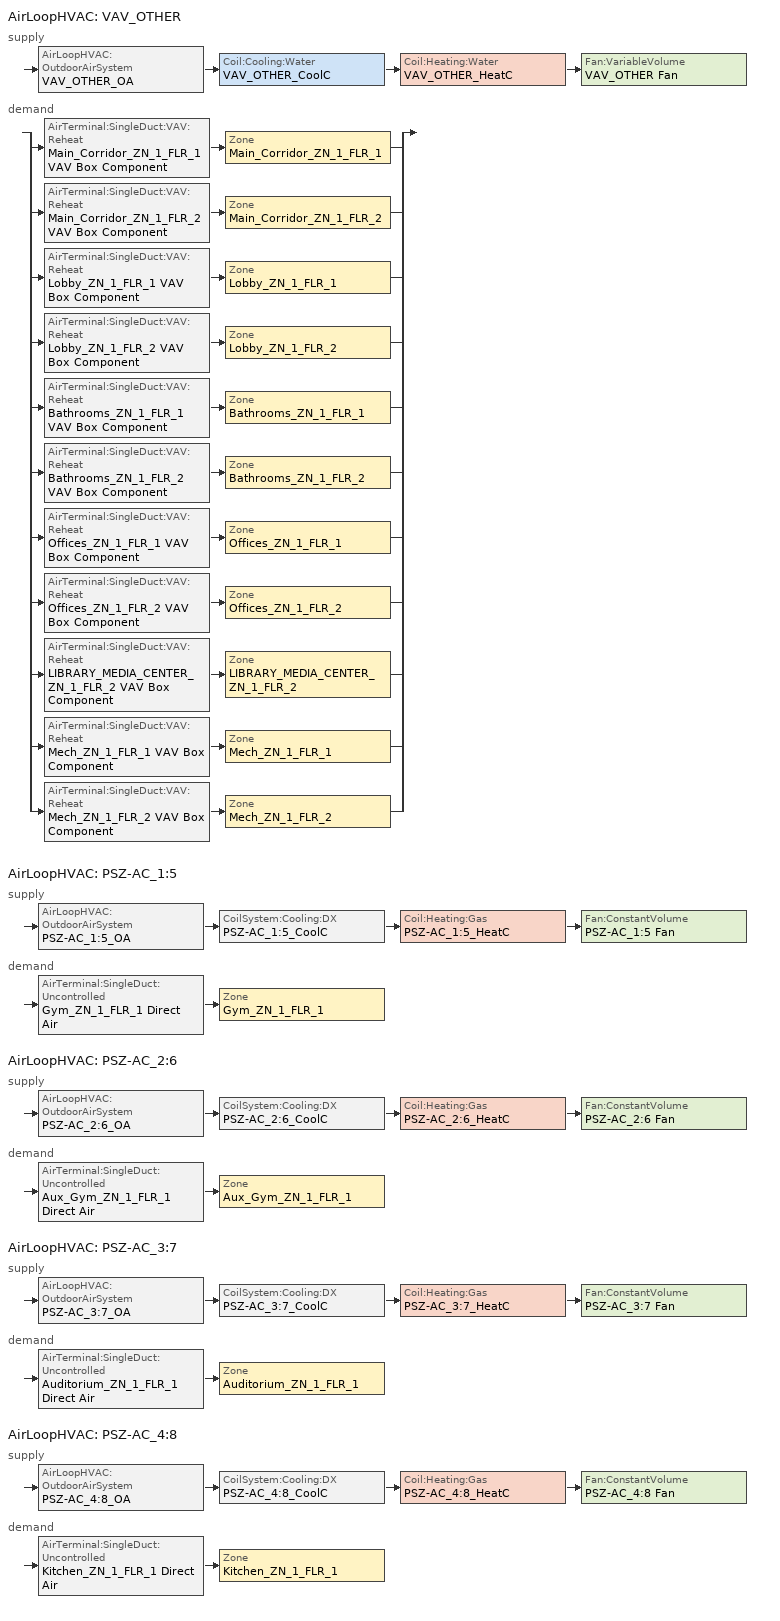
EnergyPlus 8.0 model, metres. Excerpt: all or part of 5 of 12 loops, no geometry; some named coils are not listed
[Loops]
AirLoopHVAC 'VAV_OTHER'
 supply: AirLoopHVAC:OutdoorAirSystem 'VAV_OTHER_OA' > Coil:Cooling:Water 'VAV_OTHER_CoolC' > Coil:Heating:Water 'VAV_OTHER_HeatC' > Fan:VariableVolume 'VAV_OTHER Fan'
 demand: split
  | AirTerminal:SingleDuct:VAV:Reheat 'Main_Corridor_ZN_1_FLR_1 VAV Box Component' > Zone 'Main_Corridor_ZN_1_FLR_1'
  | AirTerminal:SingleDuct:VAV:Reheat 'Main_Corridor_ZN_1_FLR_2 VAV Box Component' > Zone 'Main_Corridor_ZN_1_FLR_2'
  | AirTerminal:SingleDuct:VAV:Reheat 'Lobby_ZN_1_FLR_1 VAV Box Component' > Zone 'Lobby_ZN_1_FLR_1'
  | AirTerminal:SingleDuct:VAV:Reheat 'Lobby_ZN_1_FLR_2 VAV Box Component' > Zone 'Lobby_ZN_1_FLR_2'
  | AirTerminal:SingleDuct:VAV:Reheat 'Bathrooms_ZN_1_FLR_1 VAV Box Component' > Zone 'Bathrooms_ZN_1_FLR_1'
  | AirTerminal:SingleDuct:VAV:Reheat 'Bathrooms_ZN_1_FLR_2 VAV Box Component' > Zone 'Bathrooms_ZN_1_FLR_2'
  | AirTerminal:SingleDuct:VAV:Reheat 'Offices_ZN_1_FLR_1 VAV Box Component' > Zone 'Offices_ZN_1_FLR_1'
  | AirTerminal:SingleDuct:VAV:Reheat 'Offices_ZN_1_FLR_2 VAV Box Component' > Zone 'Offices_ZN_1_FLR_2'
  | AirTerminal:SingleDuct:VAV:Reheat 'LIBRARY_MEDIA_CENTER_ZN_1_FLR_2 VAV Box Component' > Zone 'LIBRARY_MEDIA_CENTER_ZN_1_FLR_2'
  | AirTerminal:SingleDuct:VAV:Reheat 'Mech_ZN_1_FLR_1 VAV Box Component' > Zone 'Mech_ZN_1_FLR_1'
  | AirTerminal:SingleDuct:VAV:Reheat 'Mech_ZN_1_FLR_2 VAV Box Component' > Zone 'Mech_ZN_1_FLR_2'
AirLoopHVAC 'PSZ-AC_1:5'
 supply: AirLoopHVAC:OutdoorAirSystem 'PSZ-AC_1:5_OA' > CoilSystem:Cooling:DX 'PSZ-AC_1:5_CoolC' > Coil:Heating:Gas 'PSZ-AC_1:5_HeatC' > Fan:ConstantVolume 'PSZ-AC_1:5 Fan'
 demand: AirTerminal:SingleDuct:Uncontrolled 'Gym_ZN_1_FLR_1 Direct Air' > Zone 'Gym_ZN_1_FLR_1'
AirLoopHVAC 'PSZ-AC_2:6'
 supply: AirLoopHVAC:OutdoorAirSystem 'PSZ-AC_2:6_OA' > CoilSystem:Cooling:DX 'PSZ-AC_2:6_CoolC' > Coil:Heating:Gas 'PSZ-AC_2:6_HeatC' > Fan:ConstantVolume 'PSZ-AC_2:6 Fan'
 demand: AirTerminal:SingleDuct:Uncontrolled 'Aux_Gym_ZN_1_FLR_1 Direct Air' > Zone 'Aux_Gym_ZN_1_FLR_1'
AirLoopHVAC 'PSZ-AC_3:7'
 supply: AirLoopHVAC:OutdoorAirSystem 'PSZ-AC_3:7_OA' > CoilSystem:Cooling:DX 'PSZ-AC_3:7_CoolC' > Coil:Heating:Gas 'PSZ-AC_3:7_HeatC' > Fan:ConstantVolume 'PSZ-AC_3:7 Fan'
 demand: AirTerminal:SingleDuct:Uncontrolled 'Auditorium_ZN_1_FLR_1 Direct Air' > Zone 'Auditorium_ZN_1_FLR_1'
AirLoopHVAC 'PSZ-AC_4:8'
 supply: AirLoopHVAC:OutdoorAirSystem 'PSZ-AC_4:8_OA' > CoilSystem:Cooling:DX 'PSZ-AC_4:8_CoolC' > Coil:Heating:Gas 'PSZ-AC_4:8_HeatC' > Fan:ConstantVolume 'PSZ-AC_4:8 Fan'
 demand: AirTerminal:SingleDuct:Uncontrolled 'Kitchen_ZN_1_FLR_1 Direct Air' > Zone 'Kitchen_ZN_1_FLR_1'
[Sizing:Zone] Zone Cooling Design Supply Air Temperature Input Method=SupplyAirTemperature; Zone Cooling Design Supply Air Temperature {C}=12.8; Zone Heating Design Supply Air Temperature Input Method=SupplyAirTemperature; Zone Heating Design Supply Air Temperature {C}=40; Zone Cooling Design Supply Air Humidity Ratio {kg-H2O/kg-air}=0.0085; Zone Heating Design Supply Air Humidity Ratio {kg-H2O/kg-air}=0.008; Zone Heating Sizing Factor=0; Zone Cooling Sizing Factor=0; Cooling Design Air Flow Method=DesignDay; Cooling Design Air Flow Rate {m3/s}=0; Cooling Minimum Air Flow {m3/s}=0; Cooling Minimum Air Flow Fraction=0; Heating Design Air Flow Method=DesignDay; Heating Design Air Flow Rate {m3/s}=0
Name | Design Specification Outdoor Air Object
Main_Corridor_ZN_1_FLR_1 | SZ DSOA Main_Corridor_ZN_1_FLR_1
Main_Corridor_ZN_1_FLR_2 | SZ DSOA Main_Corridor_ZN_1_FLR_2
Lobby_ZN_1_FLR_1 | SZ DSOA Lobby_ZN_1_FLR_1
Lobby_ZN_1_FLR_2 | SZ DSOA Lobby_ZN_1_FLR_2
Bathrooms_ZN_1_FLR_1 | SZ DSOA Bathrooms_ZN_1_FLR_1
Bathrooms_ZN_1_FLR_2 | SZ DSOA Bathrooms_ZN_1_FLR_2
Offices_ZN_1_FLR_1 | SZ DSOA Offices_ZN_1_FLR_1
Offices_ZN_1_FLR_2 | SZ DSOA Offices_ZN_1_FLR_2
Gym_ZN_1_FLR_1 | SZ DSOA Gym_ZN_1_FLR_1
Aux_Gym_ZN_1_FLR_1 | SZ DSOA Aux_Gym_ZN_1_FLR_1
Auditorium_ZN_1_FLR_1 | SZ DSOA Auditorium_ZN_1_FLR_1
Kitchen_ZN_1_FLR_1 | SZ DSOA Kitchen_ZN_1_FLR_1
LIBRARY_MEDIA_CENTER_ZN_1_FLR_2 | SZ DSOA LIBRARY_MEDIA_CENTER_ZN_1_FLR_2
Mech_ZN_1_FLR_1 | SZ DSOA Mech_ZN_1_FLR_1
Mech_ZN_1_FLR_2 | SZ DSOA Mech_ZN_1_FLR_2
[DesignSpecification:OutdoorAir]
SZ DSOA Main_Corridor_ZN_1_FLR_1; SZ DSOA Main_Corridor_ZN_1_FLR_2; SZ DSOA Lobby_ZN_1_FLR_1; SZ DSOA Lobby_ZN_1_FLR_2: Outdoor Air Method=Flow/Area; Outdoor Air Flow per Zone Floor Area {m3/s-m2}=0.000304781
SZ DSOA Bathrooms_ZN_1_FLR_1; SZ DSOA Bathrooms_ZN_1_FLR_2: Outdoor Air Method=Flow/zone; Outdoor Air Flow per Zone {m3/s}=0.283
SZ DSOA Offices_ZN_1_FLR_1; SZ DSOA Offices_ZN_1_FLR_2: Outdoor Air Method=Flow/Area; Outdoor Air Flow per Zone Floor Area {m3/s-m2}=0.000431773
SZ DSOA Gym_ZN_1_FLR_1; SZ DSOA Aux_Gym_ZN_1_FLR_1: Outdoor Air Method=Flow/Area; Outdoor Air Flow per Zone Floor Area {m3/s-m2}=0.00152391
SZ DSOA Auditorium_ZN_1_FLR_1: Outdoor Air Method=Flow/Area; Outdoor Air Flow per Zone Floor Area {m3/s-m2}=0.00411454
SZ DSOA Kitchen_ZN_1_FLR_1: Outdoor Air Method=Flow/Zone; Outdoor Air Flow per Zone {m3/s} 6000 cfm=2.831685
SZ DSOA LIBRARY_MEDIA_CENTER_ZN_1_FLR_2: Outdoor Air Method=Flow/Area; Outdoor Air Flow per Zone Floor Area {m3/s-m2}=0.000863546
SZ DSOA Mech_ZN_1_FLR_1; SZ DSOA Mech_ZN_1_FLR_2: Outdoor Air Method=Flow/Area; Outdoor Air Flow per Zone Floor Area {m3/s-m2}=0
CM DSOA Auditorium_ZN_1_FLR_1: Outdoor Air Flow per Zone Floor Area {m3/s-m2}=0.000304781; Zone Outdoor Air Method=Sum; Outdoor Air Flow per Person {m3/s-person}=0.0023596
Design_Spec_OA_Corridor; Design_Spec_OA_Lobby: Outdoor Air Flow per Zone Floor Area {m3/s-m2}=0.000304781; Zone Outdoor Air Method=Sum; Outdoor Air Flow per Person {m3/s-person}=1e-08
Design_Spec_OA_0: Zone Outdoor Air Method=Sum; Outdoor Air Flow per Person {m3/s-person}=1e-08
Design_Spec_OA_Office: Outdoor Air Flow per Zone Floor Area {m3/s-m2}=0.000431773; Zone Outdoor Air Method=Sum; Outdoor Air Flow per Person {m3/s-person}=1e-08
Design_Spec_OA_Library: Outdoor Air Flow per Zone Floor Area {m3/s-m2}=0.000863546; Zone Outdoor Air Method=Sum; Outdoor Air Flow per Person {m3/s-person}=1e-08
[Fan:ZoneExhaust] Fan Efficiency=0.16; Pressure Rise {Pa}=125
Name | Availability Schedule | Maximum Flow Rate {m3/s}
Kitchen_ZN_1_FLR_1 Exhaust Fan | Kitchen_Exhaust_SCH | 2.831685
Bathrooms_ZN_1_FLR_1 Exhaust Fan; Bathrooms_ZN_1_FLR_2 Exhaust Fan | Hours_of_operation | 0.283
[Sizing:System] Type of Load to Size On=Sensible; Preheat Design Temperature {C}=7; Preheat Design Humidity Ratio {kgWater/kgDryAir}=0.008; Precool Design Temperature {C}=12.8; Precool Design Humidity Ratio {kgWater/kgDryAir}=0.008; Central Cooling Design Supply Air Temperature {C}=12.8; Sizing Option=Coincident; 100% Outdoor Air in Cooling=No; 100% Outdoor Air in Heating=No; Central Cooling Design Supply Air Humidity Ratio {kg-H2O/kg-Air}=0.0085; Central Heating Design Supply Air Humidity Ratio {kgWater/kgDryAir}=0.008; Cooling Design Air Flow Method=DesignDay; Cooling Design Air Flow Rate {m3/s}=0; Heating Design Air Flow Method=DesignDay; Heating Design Air Flow Rate {m3/s}=0; System Outdoor Air Method=ZoneSum
Name | Design Outdoor Air Flow Rate {m3/s} | Minimum System Air Flow Ratio | Central Heating Design Supply Air Temperature {C} | Central Heating Design Supply Air Temperature                        !- Central Heating Design Supply Air Temperature {C}
VAV_OTHER | 4.28948 | 0.3 | 12.8
PSZ-AC_1:5; PSZ-AC_2:6; PSZ-AC_3:7; PSZ-AC_4:8 | AUTOSIZE | 1 |  | 40
[ZoneControl:Thermostat] Control Type Schedule=Dual Zone Control Type Sched
Name | Zone or ZoneList | Control 1
Main_Corridor_ZN_1_FLR_1 Thermostat | Main_Corridor_ZN_1_FLR_1 | Main_Corridor_ZN_1_FLR_1 DualSPSched
Main_Corridor_ZN_1_FLR_2 Thermostat | Main_Corridor_ZN_1_FLR_2 | Main_Corridor_ZN_1_FLR_2 DualSPSched
Lobby_ZN_1_FLR_1 Thermostat | Lobby_ZN_1_FLR_1 | Lobby_ZN_1_FLR_1 DualSPSched
Lobby_ZN_1_FLR_2 Thermostat | Lobby_ZN_1_FLR_2 | Lobby_ZN_1_FLR_2 DualSPSched
Bathrooms_ZN_1_FLR_1 Thermostat | Bathrooms_ZN_1_FLR_1 | Bathrooms_ZN_1_FLR_1 DualSPSched
Bathrooms_ZN_1_FLR_2 Thermostat | Bathrooms_ZN_1_FLR_2 | Bathrooms_ZN_1_FLR_2 DualSPSched
Offices_ZN_1_FLR_1 Thermostat | Offices_ZN_1_FLR_1 | Offices_ZN_1_FLR_1 DualSPSched
Offices_ZN_1_FLR_2 Thermostat | Offices_ZN_1_FLR_2 | Offices_ZN_1_FLR_2 DualSPSched
Gym_ZN_1_FLR_1 Thermostat | Gym_ZN_1_FLR_1 | Gym_ZN_1_FLR_1 DualSPSched
Aux_Gym_ZN_1_FLR_1 Thermostat | Aux_Gym_ZN_1_FLR_1 | Aux_Gym_ZN_1_FLR_1 DualSPSched
Auditorium_ZN_1_FLR_1 Thermostat | Auditorium_ZN_1_FLR_1 | Auditorium_ZN_1_FLR_1 DualSPSched
Kitchen_ZN_1_FLR_1 Thermostat | Kitchen_ZN_1_FLR_1 | Kitchen_ZN_1_FLR_1 DualSPSched
LIBRARY_MEDIA_CENTER_ZN_1_FLR_2 Thermostat | LIBRARY_MEDIA_CENTER_ZN_1_FLR_2 | LIBRARY_MEDIA_CENTER_ZN_1_FLR_2 DualSPSched
Mech_ZN_1_FLR_1 Thermostat | Mech_ZN_1_FLR_1 | Mech_ZN_1_FLR_1 DualSPSched
Mech_ZN_1_FLR_2 Thermostat | Mech_ZN_1_FLR_2 | Mech_ZN_1_FLR_2 DualSPSched
[ThermostatSetpoint:DualSetpoint]
Name | Heating Setpoint Temperature Schedule | Cooling Setpoint Temperature Schedule
Main_Corridor_ZN_1_FLR_1 DualSPSched; Main_Corridor_ZN_1_FLR_2 DualSPSched; Lobby_ZN_1_FLR_1 DualSPSched; Lobby_ZN_1_FLR_2 DualSPSched; Offices_ZN_1_FLR_1 DualSPSched; Offices_ZN_1_FLR_2 DualSPSched; LIBRARY_MEDIA_CENTER_ZN_1_FLR_2 DualSPSched | HTGSETP_SCH_YES_OPTIMUM | CLGSETP_SCH_NO_SETBACK
Bathrooms_ZN_1_FLR_1 DualSPSched; Bathrooms_ZN_1_FLR_2 DualSPSched; Mech_ZN_1_FLR_1 DualSPSched; Mech_ZN_1_FLR_2 DualSPSched | HTGSETP_SCH_Setback | CLGSETP_SCH_setup
Gym_ZN_1_FLR_1 DualSPSched | HTGSETP_SCH_PSZ_AC_1_5 | CLGSETP_SCH_NO_SETBACK
Aux_Gym_ZN_1_FLR_1 DualSPSched | HTGSETP_SCH_PSZ_AC_2_6 | CLGSETP_SCH_NO_SETBACK
Auditorium_ZN_1_FLR_1 DualSPSched | HTGSETP_SCH_PSZ_AC_3_7 | CLGSETP_SCH_NO_SETBACK
Kitchen_ZN_1_FLR_1 DualSPSched | HTGSETP_SCH_PSZ_AC_4_8 | CLGSETP_SCH_NO_SETBACK
[AirTerminal:SingleDuct:Uncontrolled] Availability Schedule=ALWAYS_ON; Maximum Air Flow Rate {m3/s}=AUTOSIZE
Gym_ZN_1_FLR_1 Direct Air; Aux_Gym_ZN_1_FLR_1 Direct Air; Auditorium_ZN_1_FLR_1 Direct Air; Kitchen_ZN_1_FLR_1 Direct Air
[AirTerminal:SingleDuct:VAV:Reheat] Availability Schedule=ALWAYS_ON; Maximum Air Flow Rate {m3/s}=AUTOSIZE; Zone Minimum Air Flow Input Method=Constant; Maximum Hot Water or Steam Flow Rate {m3/s}=AUTOSIZE; Minimum Hot Water or Steam Flow Rate {m3/s}=0; Convergence Tolerance=0.001; Damper Heating Action=Normal; Maximum Flow Fraction During Reheat=0.5; Maximum Reheat Air Temperature {C}=40
Main_Corridor_ZN_1_FLR_1 VAV Box Component: Constant Minimum Air Flow FractionAi=0.488814; Reheat Coil=Main_Corridor_ZN_1_FLR_1 VAV Box Reheat Coil
Main_Corridor_ZN_1_FLR_2 VAV Box Component: Constant Minimum Air Flow FractionAi=0.3; Reheat Coil=Main_Corridor_ZN_1_FLR_2 VAV Box Reheat Coil
Lobby_ZN_1_FLR_1 VAV Box Component: Reheat Coil=Lobby_ZN_1_FLR_1 VAV Box Reheat Coil; Constant Minimum Air Flow Fraction Fraction,=0.3
Lobby_ZN_1_FLR_2 VAV Box Component: Reheat Coil=Lobby_ZN_1_FLR_2 VAV Box Reheat Coil; Constant Minimum Air Flow Fraction Fraction,=0.3
Bathrooms_ZN_1_FLR_1 VAV Box Component: Reheat Coil=Bathrooms_ZN_1_FLR_1 VAV Box Reheat Coil; Constant Minimum Air Flow Fraction Fraction=1
Bathrooms_ZN_1_FLR_2 VAV Box Component: Reheat Coil=Bathrooms_ZN_1_FLR_2 VAV Box Reheat Coil; Constant Minimum Air Flow Fraction Fraction=1
Offices_ZN_1_FLR_1 VAV Box Component: Reheat Coil=Offices_ZN_1_FLR_1 VAV Box Reheat Coil; Constant Minimum Air Flow Fraction Fraction,=0.3
Offices_ZN_1_FLR_2 VAV Box Component: Reheat Coil=Offices_ZN_1_FLR_2 VAV Box Reheat Coil; Constant Minimum Air Flow Fraction Fraction,=0.3
LIBRARY_MEDIA_CENTER_ZN_1_FLR_2 VAV Box Component: Reheat Coil=LIBRARY_MEDIA_CENTER_ZN_1_FLR_2 VAV Box Reheat Coil; Constant Minimum Air Flow Fraction=0.469733
Mech_ZN_1_FLR_1 VAV Box Component: Reheat Coil=Mech_ZN_1_FLR_1 VAV Box Reheat Coil; Constant Minimum Air Flow Fraction Fraction,=0.3
Mech_ZN_1_FLR_2 VAV Box Component: Reheat Coil=Mech_ZN_1_FLR_2 VAV Box Reheat Coil; Constant Minimum Air Flow Fraction Fraction,=0.3
[Zone equipment]
Main_Corridor_ZN_1_FLR_1: Main_Corridor_ZN_1_FLR_1 VAV Box Component
Main_Corridor_ZN_1_FLR_2: Main_Corridor_ZN_1_FLR_2 VAV Box Component
Lobby_ZN_1_FLR_1: Lobby_ZN_1_FLR_1 VAV Box Component
Lobby_ZN_1_FLR_2: Lobby_ZN_1_FLR_2 VAV Box Component
Bathrooms_ZN_1_FLR_1: Bathrooms_ZN_1_FLR_1 Exhaust Fan, Bathrooms_ZN_1_FLR_1 VAV Box Component
Bathrooms_ZN_1_FLR_2: Bathrooms_ZN_1_FLR_2 Exhaust Fan, Bathrooms_ZN_1_FLR_2 VAV Box Component
Offices_ZN_1_FLR_1: Offices_ZN_1_FLR_1 VAV Box Component
Offices_ZN_1_FLR_2: Offices_ZN_1_FLR_2 VAV Box Component
Gym_ZN_1_FLR_1: Gym_ZN_1_FLR_1 Direct Air
Aux_Gym_ZN_1_FLR_1: Aux_Gym_ZN_1_FLR_1 Direct Air
Auditorium_ZN_1_FLR_1: Auditorium_ZN_1_FLR_1 Direct Air
Kitchen_ZN_1_FLR_1: Kitchen_ZN_1_FLR_1 Exhaust Fan, Kitchen_ZN_1_FLR_1 Direct Air
LIBRARY_MEDIA_CENTER_ZN_1_FLR_2: LIBRARY_MEDIA_CENTER_ZN_1_FLR_2 VAV Box Component
Mech_ZN_1_FLR_1: Mech_ZN_1_FLR_1 VAV Box Component
Mech_ZN_1_FLR_2: Mech_ZN_1_FLR_2 VAV Box Component
[Fan:ConstantVolume] Availability Schedule=HVACOperationSchd; Maximum Flow Rate {m3/s}=AUTOSIZE; Motor In Airstream Fraction=1
Name | Fan Efficiency | Pressure Rise {Pa} | Motor Efficiency
PSZ-AC_1:5 Fan; PSZ-AC_2:6 Fan | 0.5915 | 1018.41 | 0.91
PSZ-AC_3:7 Fan | 0.58175 | 1018.41 | 0.895
PSZ-AC_4:8 Fan | 0.56875 | 622.5 | 0.875
[Fan:VariableVolume]
VAV_OTHER Fan: Availability Schedule=HVACOperationSchd; Fan Efficiency=0.6045; Pressure Rise {Pa}=1389.42; Maximum Flow Rate {m3/s}=AUTOSIZE; Fan Power Minimum Flow Rate Input Method=Fraction; Fan Power Minimum Flow Fraction=0.25; Motor Efficiency=0.93; Motor In Airstream Fraction=1; Fan Power Coefficient 1=0.0408; Fan Power Coefficient 2=0.088; Fan Power Coefficient 3=-0.0729; Fan Power Coefficient 4=0.9437; Fan Power Coefficient 5=0
[Coil:Cooling:Water]
VAV_OTHER_CoolC: Availability Schedule=ALWAYS_ON; Design Water Flow Rate {m3/s}=AUTOSIZE; Design Air Flow Rate {m3/s}=AUTOSIZE; Design Inlet Water Temperature {C}=AUTOSIZE; Design Inlet Air Temperature {C}=AUTOSIZE; Design Outlet Air Temperature {C}=AUTOSIZE; Design Inlet Air Humidity Ratio {kgWater/kgDryAir}=AUTOSIZE; Design Outlet Air Humidity Ratio {kgWater/kgDryAir}=AUTOSIZE; Type of Analysis=SimpleAnalysis; Heat Exchanger Configuration=CrossFlow
[Coil:Cooling:DX:TwoSpeed] Availability Schedule=ALWAYS_ON; Rated High Speed Sensible Heat Ratio=0.79866; Rated Low Speed Sensible Heat Ratio=0.79866
Name | Rated High Speed Total Cooling Capacity {W} | Rated High Speed COP {W/W} | Rated High Speed Air Flow Rate {m3/s} | Total Cooling Capacity Function of Temperature Curve | Total Cooling Capacity Function of Flow Fraction Curve | Energy Input Ratio Function of Temperature Curve | Energy Input Ratio Function of Flow Fraction Curve | Part Load Fraction Correlation Curve | Rated Low Speed Total Cooling Capacity {W} | Rated Low Speed COP {W/W} | Rated Low Speed Air Flow Rate {m3/s} | Low Speed Total Cooling Capacity Function of Temperature Curve | Low Speed Energy Input Ratio Function of Temperature Curve
PSZ-AC_1:5_CoolC DXCoil | 103683 | 3.23281 | 6.26349 | PSZ-AC_1:5_CoolCLennoxStandard10Ton_TGA120S2B_CapFT | PSZ-AC_1:5_CoolCLennoxStandard10Ton_TGA120S2B_CapFF | PSZ-AC_1:5_CoolCLennoxStandard10Ton_TGA120S2B_EIRFT | PSZ-AC_1:5_CoolCLennoxStandard10Ton_TGA120S2B_EIRFFF | PSZ-AC_1:5_CoolCLennoxStandard10Ton_TGA120S2B_PLR | 103683 | 3.23281 | 6.26349 | PSZ-AC_1:5_CoolCLennoxStandard10Ton_TGA120S2B_CapFT | PSZ-AC_1:5_CoolCLennoxStandard10Ton_TGA120S2B_EIRFT
PSZ-AC_2:6_CoolC DXCoil | 94449.55 | 3.23281 | 5.7057 | PSZ-AC_2:6_CoolCLennoxStandard10Ton_TGA120S2B_CapFT | PSZ-AC_2:6_CoolCLennoxStandard10Ton_TGA120S2B_CapFF | PSZ-AC_2:6_CoolCLennoxStandard10Ton_TGA120S2B_EIRFT | PSZ-AC_2:6_CoolCLennoxStandard10Ton_TGA120S2B_EIRFFF | PSZ-AC_2:6_CoolCLennoxStandard10Ton_TGA120S2B_PLR | 94449.55 | 3.23281 | 5.7057 | PSZ-AC_2:6_CoolCLennoxStandard10Ton_TGA120S2B_CapFT | PSZ-AC_2:6_CoolCLennoxStandard10Ton_TGA120S2B_EIRFT
PSZ-AC_3:7_CoolC DXCoil | 68160.68 | 3.2994 | 4.11759 | PSZ-AC_3:7_CoolCLennoxStandard10Ton_TGA120S2B_CapFT | PSZ-AC_3:7_CoolCLennoxStandard10Ton_TGA120S2B_CapFF | PSZ-AC_3:7_CoolCLennoxStandard10Ton_TGA120S2B_EIRFT | PSZ-AC_3:7_CoolCLennoxStandard10Ton_TGA120S2B_EIRFFF | PSZ-AC_3:7_CoolCLennoxStandard10Ton_TGA120S2B_PLR | 68160.68 | 3.2994 | 4.11759 | PSZ-AC_3:7_CoolCLennoxStandard10Ton_TGA120S2B_CapFT | PSZ-AC_3:7_CoolCLennoxStandard10Ton_TGA120S2B_EIRFT
PSZ-AC_4:8_CoolC DXCoil | 46874.44 | 3.2994 | 2.83169 | PSZ-AC_4:8_CoolCLennoxStandard10Ton_TGA120S2B_CapFT | PSZ-AC_4:8_CoolCLennoxStandard10Ton_TGA120S2B_CapFF | PSZ-AC_4:8_CoolCLennoxStandard10Ton_TGA120S2B_EIRFT | PSZ-AC_4:8_CoolCLennoxStandard10Ton_TGA120S2B_EIRFFF | PSZ-AC_4:8_CoolCLennoxStandard10Ton_TGA120S2B_PLR | 46874.44 | 3.2994 | 2.83169 | PSZ-AC_4:8_CoolCLennoxStandard10Ton_TGA120S2B_CapFT | PSZ-AC_4:8_CoolCLennoxStandard10Ton_TGA120S2B_EIRFT
[Coil:Heating:Water]
VAV_OTHER_HeatC: Availability Schedule=ALWAYS_ON; U-Factor Times Area Value {W/K}=AUTOSIZE; Maximum Water Flow Rate {m3/s}=AUTOSIZE; Performance Input Method=UFactorTimesAreaAndDesignWaterFlowRate; Rated Capacity {W}=AUTOSIZE; Rated Inlet Water Temperature {C}=82.2; Rated Inlet Air Temperature {C}=12.8; Rated Outlet Water Temperature {C}=71.1; Rated Outlet Air Temperature {C}=40
[Coil:Heating:Gas] Availability Schedule=ALWAYS_ON; Gas Burner Efficiency=0.7925; Nominal Capacity                        !- Nominal Capacity {W}=AUTOSIZE
PSZ-AC_1:5_HeatC; PSZ-AC_2:6_HeatC; PSZ-AC_3:7_HeatC; PSZ-AC_4:8_HeatC
[CoilSystem:Cooling:DX] Availability Schedule=ALWAYS_ON
Name | Cooling Coil
PSZ-AC_1:5_CoolC | PSZ-AC_1:5_CoolC DXCoil
PSZ-AC_2:6_CoolC | PSZ-AC_2:6_CoolC DXCoil
PSZ-AC_3:7_CoolC | PSZ-AC_3:7_CoolC DXCoil
PSZ-AC_4:8_CoolC | PSZ-AC_4:8_CoolC DXCoil
[Controller:WaterCoil] Control Variable=Temperature; Actuator Variable=Flow; Maximum Actuated Flow {m3/s}=AUTOSIZE; Minimum Actuated Flow {m3/s}=0
Name | Action | Controller Convergence Tolerance {deltaC}
VAV_OTHER_CoolC_Controller | Reverse
VAV_OTHER_HeatC_Controller | Normal | 0.0001
[Controller:OutdoorAir] Maximum Outdoor Air Flow Rate {m3/s}=AUTOSIZE; Economizer Control Action Type=ModulateFlow; Minimum Limit Type=FixedMinimum
Name | Minimum Outdoor Air Flow Rate {m3/s}                        !- Minimum Outdoor Air Flow Rate {m3/s} | Economizer Control Type,             !- Economizer Control | Minimum Outdoor Air Schedule | Minimum Outdoor Air Flow Rate {m3/s} | Economizer Control Type | Lockout Type | Maximum Fraction of Outdoor Air Schedule | Minimum Outdoor Air Schedule Name, | Mechanical Ventilation Controller
VAV_OTHER_OA_Controller | AUTOSIZE | DifferentialDryBulb | MinOA_MotorizedDamper_Sched
PSZ-AC_1:5_OA_Controller |  |  | MinOA_MotorizedDamper_Sched | AUTOSIZE | DifferentialDryBulb | NoLockout | PSZ1_5_Timestep_Econ_Eff_SCH
PSZ-AC_2:6_OA_Controller |  |  | MinOA_MotorizedDamper_Sched | AUTOSIZE | DifferentialDryBulb | NoLockout | PSZ2_6_Timestep_Econ_Eff_SCH
PSZ-AC_3:7_OA_Controller |  |  |  | 0 | DifferentialDryBulb | NoLockout | PSZ3_7_Timestep_Econ_Eff_SCH | MinOA_MotorizedDamper_Sched | Auditorium VentControl
PSZ-AC_4:8_OA_Controller |  |  | Kitchen_Exhaust_SCH | AUTOSIZE | DifferentialDryBulb | NoLockout | PSZ4_8_Timestep_Econ_Eff_SCH
[Controller:MechanicalVentilation]
Auditorium VentControl: MinOA_Sched, Yes, ZoneSum, Auditorium_ZN_1_FLR_1, CM DSOA Auditorium_ZN_1_FLR_1, CM DSZAD Auditorium_ZN_1_FLR_1
VAV_OTHER_MultiZone: ALWAYS_ON, Yes, VentilationRateProcedure, Main_Corridor_ZN_1_FLR_1, Design_Spec_OA_Corridor, Design_Spec_ZAD_1, Main_Corridor_ZN_1_FLR_2, Design_Spec_OA_Corridor, Design_Spec_ZAD_1, Lobby_ZN_1_FLR_1, Design_Spec_OA_Lobby, Design_Spec_ZAD_1, Lobby_ZN_1_FLR_2, Design_Spec_OA_Lobby, Design_Spec_ZAD_1, Bathrooms_ZN_1_FLR_1, Design_Spec_OA_0, Design_Spec_ZAD_1, Bathrooms_ZN_1_FLR_2, Design_Spec_OA_0, Design_Spec_ZAD_1, Offices_ZN_1_FLR_1, Design_Spec_OA_Office, Design_Spec_ZAD_1, Offices_ZN_1_FLR_2, Design_Spec_OA_Office, Design_Spec_ZAD_1, Library_Media_Center_ZN_1_FLR_2, Design_Spec_OA_Library, Design_Spec_ZAD_1, Mech_ZN_1_FLR_1, Design_Spec_OA_0, Design_Spec_ZAD_1, Mech_ZN_1_FLR_2, Design_Spec_OA_0, Design_Spec_ZAD_1
[DesignSpecification:ZoneAirDistribution] Zone Air Distribution Effectiveness in Cooling Mode 1=1; Zone Air Distribution Effectiveness in Heating Mode 1=1
CM DSZAD Auditorium_ZN_1_FLR_1; Design_Spec_ZAD_1
[AirLoopHVAC] Design Supply Air Flow Rate {m3/s}=AUTOSIZE
VAV_OTHER; PSZ-AC_1:5; PSZ-AC_2:6; PSZ-AC_3:7; PSZ-AC_4:8
[SetpointManager:Scheduled]
VAV_OTHER SAT setpoint: Control Variable=Temperature; Schedule=VAV-Supply-Air-Temp-Sch; Setpoint Node or NodeList=VAV_OTHER Supply Equipment Outlet Node
[WaterHeater:Mixed]
SHW Booster Water Heater: Tank Volume {m3}=0.0227125; Setpoint Temperature Schedule=Booster Water Setpoint Temp Schedule; Deadband Temperature Difference {deltaC}=2; Maximum Temperature Limit {C}=82.2222; Heater Control Type=Cycle; Heater Maximum Capacity {W}=14000; Heater Minimum Capacity {W}=0; Heater Fuel Type=Electricity; Heater Thermal Efficiency=1; Off Cycle Parasitic Fuel Type=Electricity; Off Cycle Parasitic Heat Fraction to Tank=0; Ambient Temperature Indicator=Zone; Ambient Temperature Zone=KITCHEN_ZN_1_FLR_1; Off-Cycle Loss Coefficient To Ambient Temperature {W/K}.=1.59105; On-Cycle Loss Coefficient To Ambient Temperature {W/K}   .=1.59105; Peak Use Flow Rate {m3/s}=0.00149607; Use Flow Rate Fraction Schedule=BLDG_SWH_SCH; Cold Water Supply Temperature Schedule=Booster Water Inlet Temp Schedule
[SetpointManager:SingleZone:Reheat] Control Variable=Temperature; Minimum Supply Air Temperature {C}=10; Maximum Supply Air Temperature {C}=50
Name | Control Zone | Setpoint Node or NodeList
SupAirTemp MngrGym_ZN_1_FLR_1 | Gym_ZN_1_FLR_1 | PSZ-AC_1:5 Supply Equipment Outlet Node
SupAirTemp MngrAux_Gym_ZN_1_FLR_1 | Aux_Gym_ZN_1_FLR_1 | PSZ-AC_2:6 Supply Equipment Outlet Node
SupAirTemp MngrAuditorium_ZN_1_FLR_1 | Auditorium_ZN_1_FLR_1 | PSZ-AC_3:7 Supply Equipment Outlet Node
SupAirTemp MngrKitchen_ZN_1_FLR_1 | Kitchen_ZN_1_FLR_1 | PSZ-AC_4:8 Supply Equipment Outlet Node
[SetpointManager:MixedAir] Control Variable=Temperature
Name | Setpoint Node or NodeList
VAV_OTHER_CoolC SAT Manager | VAV_OTHER_CoolC-VAV_OTHER_HeatCNode
VAV_OTHER_HeatC SAT Manager | VAV_OTHER_HeatC-VAV_OTHER FanNode
VAV_OTHER_OAMixed Air Temp Manager | VAV_OTHER_OA-VAV_OTHER_CoolCNode
PSZ-AC_1:5_CoolC SAT Manager | PSZ-AC_1:5_CoolC-PSZ-AC_1:5_HeatCNode
PSZ-AC_1:5_HeatC MixedAir Manager | PSZ-AC_1:5_HeatC-PSZ-AC_1:5 FanNode
PSZ-AC_1:5_OAMixed Air Temp Manager | PSZ-AC_1:5_OA-PSZ-AC_1:5_CoolCNode
PSZ-AC_2:6_CoolC SAT Manager | PSZ-AC_2:6_CoolC-PSZ-AC_2:6_HeatCNode
PSZ-AC_2:6_HeatC MixedAir Manager | PSZ-AC_2:6_HeatC-PSZ-AC_2:6 FanNode
PSZ-AC_2:6_OAMixed Air Temp Manager | PSZ-AC_2:6_OA-PSZ-AC_2:6_CoolCNode
PSZ-AC_3:7_CoolC SAT Manager | PSZ-AC_3:7_CoolC-PSZ-AC_3:7_HeatCNode
PSZ-AC_3:7_HeatC MixedAir Manager | PSZ-AC_3:7_HeatC-PSZ-AC_3:7 FanNode
PSZ-AC_3:7_OAMixed Air Temp Manager | PSZ-AC_3:7_OA-PSZ-AC_3:7_CoolCNode
PSZ-AC_4:8_CoolC SAT Manager | PSZ-AC_4:8_CoolC-PSZ-AC_4:8_HeatCNode
PSZ-AC_4:8_HeatC MixedAir Manager | PSZ-AC_4:8_HeatC-PSZ-AC_4:8 FanNode
PSZ-AC_4:8_OAMixed Air Temp Manager | PSZ-AC_4:8_OA-PSZ-AC_4:8_CoolCNode
[Refrigeration:Case] Availability Schedule=ALWAYS_ON; Zone=Kitchen_ZN_1_FLR_1; Rated Ambient Temperature {C}=23.88; Rated Ambient Relative Humidity {percent}=55; Rated Total Cooling Capacity per Unit Length {W/m}=734; Case Length {m}=7.32; Latent Case Credit Curve Type=CaseTemperatureMethod; Standard Case Lighting Power per Unit Length {W/m}=33; Case Lighting Schedule=BLDG_LIGHT_SCH; Fraction of Lighting Energy to Case=1; Case Anti-Sweat Heater Power per Unit Length {W/m}=0; Minimum Anti-Sweat Heater Power per Unit Length {W/m}=0; Anti-Sweat Heater Control Type=None; Humidity at Zero Anti-Sweat Heater Energy {percent}=0; Case Height {m}=0; Defrost Energy Correction Curve Type=None
Name | Rated Latent Heat Ratio | Rated Runtime Fraction | Case Operating Temperature {C} | Latent Case Credit Curve | Standard Case Fan Power per Unit Length {W/m} | Operating Case Fan Power per Unit Length {W/m} | Fraction of Anti-Sweat Heater Energy to Case | Case Defrost Power per Unit Length {W/m} | Case Defrost Type | Case Defrost Schedule | Case Defrost Drip-Down Schedule | Under Case HVAC Return Air Fraction | Refrigerated Case Restocking Schedule | Case Credit Fraction Schedule
Kitchen_ZN_1_FLR_1_Case:1_WALKINFREEZER | 0.1 | 0.4 | -23 | Kitchen_ZN_1_FLR_1_Case:1_WALKINFREEZERSingleShelfHorizontal_LatentEnergyMult | 68.3 | 68.3 | 0 | 410 | ELECTRIC | Kitchen_ZN_1_FLR_1_Case:1_WALKINFREEZER_CaseDefrost2aDaySched | Kitchen_ZN_1_FLR_1_Case:1_WALKINFREEZER_CaseDripDown2aDaySched | 0 | Kitchen_ZN_1_FLR_1_Case:1_WALKINFREEZER_WalkInStockingSched | Kitchen_ZN_1_FLR_1_Case:1_WALKINFREEZER_CaseCreditReduxSched
Kitchen_ZN_1_FLR_1_Case:2_SELFCONTAINEDDISPLAYCASE | 0.08 | 0.85 | 2 | Kitchen_ZN_1_FLR_1_Case:2_SELFCONTAINEDDISPLAYCASEMultiShelfVertical_LatentEnergyMult | 55 | 55 | 0.2 | 0 | NONE |  |  | 0.05 | Kitchen_ZN_1_FLR_1_Case:2_SELFCONTAINEDDISPLAYCASE_CaseStockingSched
[Refrigeration:CaseAndWalkInList]
Name | Case or WalkIn 1
RACK1CaseList | Kitchen_ZN_1_FLR_1_Case:1_WALKINFREEZER
RACK2CaseList | Kitchen_ZN_1_FLR_1_Case:2_SELFCONTAINEDDISPLAYCASE
[EnergyManagementSystem:Sensor]
Name | Output:Variable or Output:Meter Index Key | Output:Variable or Output:Meter
GYM_ZN_1_FLR_1_Temp | GYM_ZN_1_FLR_1 Air Node | System Node Temperature
PSZ1_5_OAFlowMass | PSZ-AC_1:5_OAInlet Node | System Node Mass Flow Rate
PSZ1_5_HeatingRTF | PSZ-AC_1:5_HeatC | Heating Coil Runtime Fraction
PSZ1_5_RTF | PSZ-AC_1:5_CoolC DXCoil | Cooling Coil Runtime Fraction
PSZ1_5_SpeedRatio | PSZ-AC_1:5_CoolC | Coil System Compressor Speed Ratio
PSZ1_5_Econo_Status | PSZ-AC_1:5 | Air System Outdoor Air Economizer Status
AUX_GYM_ZN_1_FLR_1_Temp | AUX_GYM_ZN_1_FLR_1 Air Node | System Node Temperature
PSZ2_6_OAFlowMass | PSZ-AC_2:6_OAInlet Node | System Node Mass Flow Rate
PSZ2_6_HeatingRTF | PSZ-AC_2:6_HeatC | Heating Coil Runtime Fraction
PSZ2_6_RTF | PSZ-AC_2:6_CoolC DXCoil | Cooling Coil Runtime Fraction
PSZ2_6_SpeedRatio | PSZ-AC_2:6_CoolC | Coil System Compressor Speed Ratio
PSZ2_6_Econo_Status | PSZ-AC_2:6 | Air System Outdoor Air Economizer Status
AUDITORIUM_ZN_1_FLR_1_Temp | AUDITORIUM_ZN_1_FLR_1 Air Node | System Node Temperature
PSZ3_7_OAFlowMass | PSZ-AC_3:7_OAInlet Node | System Node Mass Flow Rate
PSZ3_7_HeatingRTF | PSZ-AC_3:7_HeatC | Heating Coil Runtime Fraction
PSZ3_7_RTF | PSZ-AC_3:7_CoolC DXCoil | Cooling Coil Runtime Fraction
PSZ3_7_SpeedRatio | PSZ-AC_3:7_CoolC | Coil System Compressor Speed Ratio
PSZ3_7_Econo_Status | PSZ-AC_3:7 | Air System Outdoor Air Economizer Status
KITCHEN_ZN_1_FLR_1_Temp | KITCHEN_ZN_1_FLR_1 Air Node | System Node Temperature
PSZ4_8_OAFlowMass | PSZ-AC_4:8_OAInlet Node | System Node Mass Flow Rate
PSZ4_8_HeatingRTF | PSZ-AC_4:8_HeatC | Heating Coil Runtime Fraction
PSZ4_8_RTF | PSZ-AC_4:8_CoolC DXCoil | Cooling Coil Runtime Fraction
PSZ4_8_SpeedRatio | PSZ-AC_4:8_CoolC | Coil System Compressor Speed Ratio
PSZ4_8_Econo_Status | PSZ-AC_4:8 | Air System Outdoor Air Economizer Status
[EnergyManagementSystem:Program]
PSZ5_9_Economizer_CTRL_Prog: SET PSZ5_9_Timestep_Econ_Eff = 0.7; SET PSZ5_9_MaxE = 0.7; SET PSZ5_9_DAT_Rqd = (PSZ5_9_DAT_Rqd*1.8) +32; SET OAT_F = (OAT_F*1.8) +32; SET OAwb_F = (OAwb_F*1.8) +32; IF PSZ5_9_OAFlowMass > (PSZ5_9_OADesignMass * PSZ5_9_OASch); SET PSZ5_9_Econo_Active = 1; ELSE; SET PSZ5_9_Econo_Active = 0; ENDIF; SET PSZ5_9_dT_Needed = 75 - PSZ5_9_DAT_Rqd; SET PSZ5_9_Cool_Des_dT = ((98*0.15) + (75*(1-0.15))) - 55; SET PSZ5_9_Cool_Load = PSZ5_9_dT_Needed/ PSZ5_9_Cool_Des_dT; IF PSZ5_9_Cool_Load > 1; SET PSZ5_9_Cool_Load = 1; ELSEIF PSZ5_9_Cool_Load < 0; SET PSZ5_9_Cool_Load = 0; ENDIF; IF PSZ5_9_Econo_Active == 1; SET PSZ5_9_Stage = PSZ5_9_Number_of_Stages; IF PSZ5_9_Stage == 2; IF PSZ5_9_Cool_Load < 0.6; SET PSZ5_9_Timestep_Econ_Eff = PSZ5_9_MaxE; ELSE; SET PSZ5_9_ECO_Eff = 0-2.18919863612305; SET PSZ5_9_ECO_Eff = PSZ5_9_ECO_Eff + (0-0.674461284910428 * PSZ5_9_Cool_Load); SET PSZ5_9_ECO_Eff = PSZ5_9_ECO_Eff + (0.000459106275872404 * (OAT_F^2)); SET PSZ5_9_ECO_Eff = PSZ5_9_ECO_Eff + (0-0.00000484778537945252 * (OAT_F^3)); SET PSZ5_9_ECO_Eff = PSZ5_9_ECO_Eff + (0.182915713033586 * OAwb_F); SET PSZ5_9_ECO_Eff = PSZ5_9_ECO_Eff + (0-0.00382838660261133 * (OAwb_F^2)); SET PSZ5_9_ECO_Eff = PSZ5_9_ECO_Eff + (0.0000255567460240583 * (OAwb_F^3)); SET PSZ5_9_Timestep_Econ_Eff = PSZ5_9_ECO_Eff; ENDIF; ELSE; SET PSZ5_9_ECO_Eff = 2.36337942464462; SET PSZ5_9_ECO_Eff = PSZ5_9_ECO_Eff + (0-0.409939515512619 * PSZ5_9_Cool_Load); SET PSZ5_9_ECO_Eff = PSZ5_9_ECO_Eff + (0-0.0565205596792225 * OAwb_F); SET PSZ5_9_ECO_Eff = PSZ5_9_ECO_Eff + (0-0.0000632612294169389 * (OAT_F^2)); SET PSZ5_9_Timestep_Econ_Eff = PSZ5_9_ECO_Eff + (0.000571724868775081 * (OAwb_F^2)); ENDIF; IF PSZ5_9_Timestep_Econ_Eff > PSZ5_9_MaxE; SET PSZ5_9_Timestep_Econ_Eff = PSZ5_9_MaxE; ELSEIF PSZ5_9_Timestep_Econ_Eff < (PSZ5_9_OADesignMass * PSZ5_9_OASch); SET PSZ5_9_Timestep_Econ_Eff = (PSZ5_9_OADesignMass * PSZ5_9_OASch); ENDIF; ENDIF
SetBoilerCurve: IF BoilerPLR >= PLRx; IF BoilerType == 1; SET BoilerCurve = 0.975 + 0.305*BoilerPLR - 0.527*(BoilerPLR^2) + 0.249*(BoilerPLR^3); ELSE; SET BoilerCurve = 0.907 + 0.320*BoilerPLR - 0.420*(BoilerPLR^2) + 0.193*(BoilerPLR^3); ENDIF; ELSE; IF BoilerPLR == 0; SET BoilerCurve = NULL; ELSE; IF BoilerPLR <0.05; SET BoilerCurve = (0.05/(0.05 + SkinLossRate)) * (Ecx/EtRated); ELSE; SET BoilerCurve = (BoilerPLR/(BoilerPLR + SkinLossRate)) * (Ecx/EtRated); ENDIF; ENDIF; ENDIF
PSZ_AC_5_9_OPTIMUM_START_DETERMINATION_EMS_Program: SET PSZ_AC_5_9_fan_size_volume = PSZ_AC_5_9_fan_size_mass / 1.225; IF PSZ_AC_5_9_fan_size_volume > 4.719474; SET CLGSETP_SCH_PSZ_AC_5_9_Actuator = CLGSETP_SCH_YES_OPTIMUM_ORIGINAL_SENSOR; SET HTGSETP_SCH_PSZ_AC_5_9_Actuator = HTGSETP_SCH_YES_OPTIMUM_ORIGINAL_SENSOR; Else; SET CLGSETP_SCH_PSZ_AC_5_9_Actuator = NULL; SET HTGSETP_SCH_PSZ_AC_5_9_Actuator = NULL; ENDIF
PSZ_AC_4_8_OPTIMUM_START_DETERMINATION_EMS_Program: SET PSZ_AC_4_8_fan_size_volume = PSZ_AC_4_8_fan_size_mass / 1.225; IF PSZ_AC_4_8_fan_size_volume > 4.719474; SET CLGSETP_SCH_PSZ_AC_4_8_Actuator = CLGSETP_SCH_YES_OPTIMUM_ORIGINAL_SENSOR; SET HTGSETP_SCH_PSZ_AC_4_8_Actuator = HTGSETP_SCH_YES_OPTIMUM_ORIGINAL_SENSOR; Else; SET CLGSETP_SCH_PSZ_AC_4_8_Actuator = NULL; SET HTGSETP_SCH_PSZ_AC_4_8_Actuator = NULL; ENDIF
[EnergyManagementSystem:InternalVariable]
Name | Internal Data Index Key | Internal Data Type
PSZ1_5_Fan_DesignPressure | PSZ-AC_1:5 fan | Fan Nominal Pressure Rise
PSZ1_5_DesignFlowMass | PSZ-AC_1:5_OA_CONTROLLER | Outdoor Air Controller Maximum Mass Flow Rate
PSZ1_5_OADesignMass | PSZ-AC_1:5_OA_CONTROLLER | Outdoor Air Controller Minimum Mass Flow Rate
PSZ2_6_Fan_DesignPressure | PSZ-AC_2:6 fan | Fan Nominal Pressure Rise
PSZ2_6_DesignFlowMass | PSZ-AC_2:6_OA_CONTROLLER | Outdoor Air Controller Maximum Mass Flow Rate
PSZ2_6_OADesignMass | PSZ-AC_2:6_OA_CONTROLLER | Outdoor Air Controller Minimum Mass Flow Rate
PSZ3_7_Fan_DesignPressure | PSZ-AC_3:7 fan | Fan Nominal Pressure Rise
PSZ3_7_DesignFlowMass | PSZ-AC_3:7_OA_CONTROLLER | Outdoor Air Controller Maximum Mass Flow Rate
PSZ3_7_OADesignMass | PSZ-AC_3:7_OA_CONTROLLER | Outdoor Air Controller Minimum Mass Flow Rate
PSZ4_8_Fan_DesignPressure | PSZ-AC_4:8 fan | Fan Nominal Pressure Rise
PSZ4_8_DesignFlowMass | PSZ-AC_4:8_OA_CONTROLLER | Outdoor Air Controller Maximum Mass Flow Rate
PSZ4_8_OADesignMass | PSZ-AC_4:8_OA_CONTROLLER | Outdoor Air Controller Minimum Mass Flow Rate
PSZ_AC_4_8_fan_size_mass | PSZ-AC_4:8 Fan | Fan Maximum Mass Flow Rate
PSZ_AC_3_7_fan_size_mass | PSZ-AC_3:7 Fan | Fan Maximum Mass Flow Rate
PSZ_AC_2_6_fan_size_mass | PSZ-AC_2:6 Fan | Fan Maximum Mass Flow Rate
PSZ_AC_1_5_fan_size_mass | PSZ-AC_1:5 Fan | Fan Maximum Mass Flow Rate
[EnergyManagementSystem:Actuator] Actuated Component Type=Fan; Actuated Component Control Type=Fan Pressure Rise
Name | Actuated Component Unique
PSZ1_5_Fan_Pressure | PSZ-AC_1:5 fan
PSZ2_6_Fan_Pressure | PSZ-AC_2:6 fan
PSZ3_7_Fan_Pressure | PSZ-AC_3:7 fan
PSZ4_8_Fan_Pressure | PSZ-AC_4:8 fan
[Schedule:Compact]
BLDG_LIGHT_SCH: Through: 6/30, For: Weekdays, Until: 7:00, 0.1773, Until: 21:00, 0.9, Until: 24:00, 0.1773, For: SummerDesignDay, Until: 24:00, 1, For: WinterDesignDay, Until: 24:00, 0, For: WeekEnds Holidays AllOtherDays, Until: 24:00, 0.1773, Through: 9/1, For: Weekdays, Until: 8:00, 0.1773, Until: 20:00, 0.5, Until: 24:00, 0.1773, For: SummerDesignDay, Until: 24:00, 1, For: WinterDesignDay, Until: 24:00, 0, For: WeekEnds Holidays AllOtherDays, Until: 24:00, 0.1773, Through: 12/31, For: Weekdays, Until: 7:00, 0.1773, Until: 21:00, 0.9, Until: 24:00, 0.1773, For: SummerDesignDay, Until: 24:00, 1, For: WinterDesignDay, Until: 24:00, 0, For: WeekEnds Holidays AllOtherDays, Until: 24:00, 0.1773
Booster Water Inlet Temp Schedule: THROUGH: 12/31, FOR: AllDays, UNTIL: 24:00, 60
Booster Water Setpoint Temp Schedule: THROUGH: 12/31, FOR: AllDays, UNTIL: 24:00, 82.22
BLDG_SWH_SCH: Through: 6/15, For: SummerDesignDay, Until: 07:00, 0.05, Until: 08:00, 0.1, Until: 09:00, 0.34, Until: 10:00, 0.6, Until: 11:00, 0.63, Until: 12:00, 0.72, Until: 13:00, 0.79, Until: 14:00, 0.83, Until: 15:00, 0.61, Until: 16:00, 0.65, Until: 18:00, 0.1, Until: 19:00, 0.19, Until: 20:00, 0.25, Until: 22:00, 0.22, Until: 23:00, 0.12, Until: 24:00, 0.09, For: Weekdays, Until: 07:00, 0, Until: 08:00, 0, Until: 09:00, 0.34, Until: 10:00, 0.6, Until: 11:00, 0.63, Until: 12:00, 0.72, Until: 13:00, 0.79, Until: 14:00, 0.83, Until: 15:00, 0.61, Until: 16:00, 0.65, Until: 18:00, 0.1, Until: 19:00, 0.19, Until: 20:00, 0.25, Until: 22:00, 0, Until: 23:00, 0, Until: 24:00, 0, For: WinterDesignDay, Until: 09:00, 0.03, Until: 13:00, 0.05, Until: 24:00, 0.03, For: Saturday, Until: 09:00, 0, Until: 13:00, 0, Until: 24:00, 0, For: Sunday Holidays AllOtherDays, Until: 08:00, 0, Until: 14:00, 0, Until: 24:00, 0, Through: 9/15, For: SummerDesignDay, Until: 07:00, 0.05, Until: 18:00, 0.1, Until: 19:00, 0.19, Until: 20:00, 0.25, Until: 22:00, 0.22, Until: 23:00, 0.12, Until: 24:00, 0.09, For: Weekdays, Until: 08:00, 0, Until: 18:00, 0.1, Until: 19:00, 0.19, Until: 20:00, 0.25, Until: 22:00, 0, Until: 23:00, 0, Until: 24:00, 0, For: WinterDesignDay, Until: 09:00, 0.03, Until: 13:00, 0.05, Until: 24:00, 0.03, For: Saturday, Until: 09:00, 0, Until: 13:00, 0, Until: 24:00, 0, For: Sunday Holidays AllOtherDays, Until: 08:00, 0, Until: 14:00, 0, Until: 24:00, 0, Through: 12/31, For: SummerDesignDay, Until: 07:00, 0.05, Until: 08:00, 0.1, Until: 09:00, 0.34, Until: 10:00, 0.6, Until: 11:00, 0.63, Until: 12:00, 0.72, Until: 13:00, 0.79, Until: 14:00, 0.83, Until: 15:00, 0.61, Until: 16:00, 0.65, Until: 18:00, 0.1, Until: 19:00, 0.19, Until: 20:00, 0.25, Until: 22:00, 0.22, Until: 23:00, 0.12, Until: 24:00, 0.09, For: Weekdays, Until: 07:00, 0, Until: 08:00, 0, Until: 09:00, 0.34, Until: 10:00, 0.6, Until: 11:00, 0.63, Until: 12:00, 0.72, Until: 13:00, 0.79, Until: 14:00, 0.83, Until: 15:00, 0.61, Until: 16:00, 0.65, Until: 18:00, 0.1, Until: 19:00, 0.19, Until: 20:00, 0.25, Until: 22:00, 0, Until: 23:00, 0, Until: 24:00, 0, For: WinterDesignDay, Until: 09:00, 0.03, Until: 13:00, 0.05, Until: 24:00, 0.03, For: Saturday, Until: 09:00, 0, Until: 13:00, 0, Until: 24:00, 0, For: Sunday Holidays AllOtherDays, Until: 08:00, 0, Until: 14:00, 0, Until: 24:00, 0
ALWAYS_ON: Through: 12/31, For: AllDays, Until: 24:00, 1
Dual Zone Control Type Sched: Through: 12/31, For: AllDays, Until: 24:00, 4
VAV-Supply-Air-Temp-Sch: Through: 12/31, For: AllDays, Until: 24:00, 12.8
Kitchen_Exhaust_SCH: Through: 6/30, For: Weekdays SummerDesignDay WinterDesignDay, Until: 08:00, 0, Until: 17:00, 1, Until: 24:00, 0, For: WeekEnds Holidays AllOtherDays, Until: 24:00, 0, Through: 9/1, For: Weekdays SummerDesignDay WinterDesignDay, Until: 08:00, 0, Until: 17:00, 1, Until: 21:00, 1, Until: 24:00, 0, For: WeekEnds Holidays AllOtherDays, Until: 24:00, 0, Through: 12/31, For: Weekdays SummerDesignDay WinterDesignDay, Until: 08:00, 0, Until: 16:00, 1, Until: 21:00, 1, Until: 24:00, 0, For: WeekEnds Holidays AllOtherDays, Until: 24:00, 0
Hours_of_operation; HVACOperationSchd: Through: 12/31, For: Weekdays SummerDesignDay WinterDesignDay, Until: 07:00, 0, Until: 21:00, 1, Until: 24:00, 0, For: WeekEnds Holidays AllOtherDays, Until: 24:00, 0
HTGSETP_SCH_YES_OPTIMUM: Through: 12/31, For: SummerDesignDay, Until: 24:00, 15.6, For: WinterDesignDay, Until: 24:00, 21, For: Weekdays, Until: 06:00, 15.6, Until: 07:00, 17.8, Until: 08:00, 20, Until: 21:00, 21, Until: 24:00, 15.6, For: WeekEnds Holidays AllOtherDays, Until: 24:00, 15.6
HTGSETP_SCH_Setback: Through: 12/31, For: SummerDesignDay, Until: 24:00, 15.6, For: WinterDesignDay, Until: 24:00, 21, For: Weekdays, Until: 09:00, 15.6, Until: 21:00, 15.6, Until: 24:00, 15.6, For: WeekEnds Holidays AllOtherDays, Until: 24:00, 15.6
HTGSETP_SCH_PSZ_AC_4_8; HTGSETP_SCH_PSZ_AC_3_7; HTGSETP_SCH_PSZ_AC_2_6; HTGSETP_SCH_PSZ_AC_1_5: Through: 12/31, For: SummerDesignDay, Until: 24:00, 15.6, For: WinterDesignDay, Until: 24:00, 21, For: Weekdays, Until: 06:00, 15.6, Until: 07:00, 21, Until: 08:00, 21, Until: 21:00, 21, Until: 24:00, 15.6, For: WeekEnds Holidays AllOtherDays, Until: 24:00, 15.6
CLGSETP_SCH_NO_SETBACK: Through: 12/31, For: SummerDesignDay, Until: 24:00, 24, For: WinterDesignDay, Until: 24:00, 29.44, For: Weekdays, Until: 06:00, 24, Until: 07:00, 24, Until: 08:00, 24, Until: 21:00, 24, Until: 24:00, 24, For: WeekEnds Holidays AllOtherDays, Until: 24:00, 24
CLGSETP_SCH_Setup: Through: 12/31, For: SummerDesignDay, Until: 24:00, 24, For: WinterDesignDay, Until: 24:00, 29.44, For: Weekdays, Until: 24:00, 29.44, For: WeekEnds Holidays AllOtherDays, Until: 09:00, 29.44, Until: 19:00, 29.44, Until: 24:00, 29.44
MinOA_Sched: Through: 12/31, For: Weekdays SummerDesignDay, Until: 24:00, 1, For: WeekEnds WinterDesignDay Holidays AllOtherDays, Until: 24:00, 1
MinOA_MotorizedDamper_Sched: Through: 12/31, For: Weekdays SummerDesignDay WinterDesignDay, Until: 08:00, 0, Until: 21:00, 1, Until: 24:00, 0, For: WeekEnds Holidays AllOtherDays, Until: 24:00, 0
Kitchen_ZN_1_FLR_1_Case:1_WALKINFREEZER_CaseDefrost2aDaySched: Through: 12/31, For:AllDays, Interpolate:Yes, Until: 11:00, 0, Until: 11:20, 1, Until: 23:00, 0, Until: 23:20, 1, Until: 24:00, 0
Kitchen_ZN_1_FLR_1_Case:1_WALKINFREEZER_CaseDripDown2aDaySched: Through: 12/31, For:AllDays, Interpolate:Yes, Until: 11:00, 0, Until: 11:30, 1, Until: 23:00, 0, Until: 23:30, 1, Until: 24:00, 0
Kitchen_ZN_1_FLR_1_Case:1_WALKINFREEZER_WalkInStockingSched: Through: 12/31, For: Tuesday Friday, Until: 4:00, 0, Until: 5:00, 725, Until: 6:00, 417, Until: 7:00, 290, Until: 24:00, 0, For: AllOtherDays, Until: 4:00, 0, Until: 5:00, 125, Until: 6:00, 117, Until: 7:00, 90, Until: 19:00, 0, Until: 20:00, 125, Until: 21:00, 117, Until: 22:00, 90, Until: 24:00, 0
Kitchen_ZN_1_FLR_1_Case:1_WALKINFREEZER_CaseCreditReduxSched: Through: 12/31, For:AllDays, Interpolate:No, Until: 7:00, 0.2, Until: 21:00, 0.4, Until: 24:00, 0.2
Kitchen_ZN_1_FLR_1_Case:2_SELFCONTAINEDDISPLAYCASE_CaseStockingSched: Through: 12/31, For:AllDays, Until: 6:00, 0, Until: 7:00, 50, Until: 9:00, 70, Until: 10:00, 80, Until: 11:00, 70, Until: 13:00, 50, Until: 14:00, 80, Until: 15:00, 90, Until: 16:00, 80, Until: 24:00, 0
[Curve:Quadratic]
Name | Coefficient1 Constant | Coefficient2 x | Coefficient3 x**2 | Minimum Value of x | Maximum Value of x
PSZ-AC_1:5_CoolCLennoxStandard10Ton_TGA120S2B_CapFF; PSZ-AC_2:6_CoolCLennoxStandard10Ton_TGA120S2B_CapFF; PSZ-AC_3:7_CoolCLennoxStandard10Ton_TGA120S2B_CapFF; PSZ-AC_4:8_CoolCLennoxStandard10Ton_TGA120S2B_CapFF | 0.77136 | 0.34053 | -0.11088 | 0.75918 | 1.13877
PSZ-AC_1:5_CoolCLennoxStandard10Ton_TGA120S2B_EIRFFF; PSZ-AC_2:6_CoolCLennoxStandard10Ton_TGA120S2B_EIRFFF; PSZ-AC_3:7_CoolCLennoxStandard10Ton_TGA120S2B_EIRFFF; PSZ-AC_4:8_CoolCLennoxStandard10Ton_TGA120S2B_EIRFFF | 1.2055 | -0.32953 | 0.12308 | 0.75918 | 1.13877
PSZ-AC_1:5_CoolCLennoxStandard10Ton_TGA120S2B_PLR; PSZ-AC_2:6_CoolCLennoxStandard10Ton_TGA120S2B_PLR; PSZ-AC_3:7_CoolCLennoxStandard10Ton_TGA120S2B_PLR; PSZ-AC_4:8_CoolCLennoxStandard10Ton_TGA120S2B_PLR | 0.771 | 0.229 | 0 | 0 | 1
[Curve:Cubic] Minimum Value of x=-35; Maximum Value of x=20
Name | Coefficient1 Constant | Coefficient2 x | Coefficient3 x**2 | Coefficient4 x**3
Kitchen_ZN_1_FLR_1_Case:1_WALKINFREEZERSingleShelfHorizontal_LatentEnergyMult | 0.0236 | 0.0006 | 0 | 0
Kitchen_ZN_1_FLR_1_Case:2_SELFCONTAINEDDISPLAYCASEMultiShelfVertical_LatentEnergyMult | 0.0265263 | 0.00107803 | 6.02558e-05 | 1.23732e-06
[Curve:Biquadratic] Minimum Value of x=17; Maximum Value of x=22; Minimum Value of y=29; Maximum Value of y=46
Name | Coefficient1 Constant | Coefficient2 x | Coefficient3 x**2 | Coefficient4 y | Coefficient5 y**2 | Coefficient6 x*y
PSZ-AC_1:5_CoolCLennoxStandard10Ton_TGA120S2B_CapFT; PSZ-AC_2:6_CoolCLennoxStandard10Ton_TGA120S2B_CapFT; PSZ-AC_3:7_CoolCLennoxStandard10Ton_TGA120S2B_CapFT; PSZ-AC_4:8_CoolCLennoxStandard10Ton_TGA120S2B_CapFT | 0.42415 | 0.04426 | -0.00042 | 0.00333 | -0.00008 | -0.00021
PSZ-AC_1:5_CoolCLennoxStandard10Ton_TGA120S2B_EIRFT; PSZ-AC_2:6_CoolCLennoxStandard10Ton_TGA120S2B_EIRFT; PSZ-AC_3:7_CoolCLennoxStandard10Ton_TGA120S2B_EIRFT; PSZ-AC_4:8_CoolCLennoxStandard10Ton_TGA120S2B_EIRFT | 1.23649 | -0.02431 | 0.00057 | -0.01434 | 0.00063 | -0.00038
[Schedule:Constant]
PSZ1_5_Timestep_Econ_Eff_SCH; PSZ2_6_Timestep_Econ_Eff_SCH; PSZ3_7_Timestep_Econ_Eff_SCH; PSZ4_8_Timestep_Econ_Eff_SCH: Fraction, 0.7
